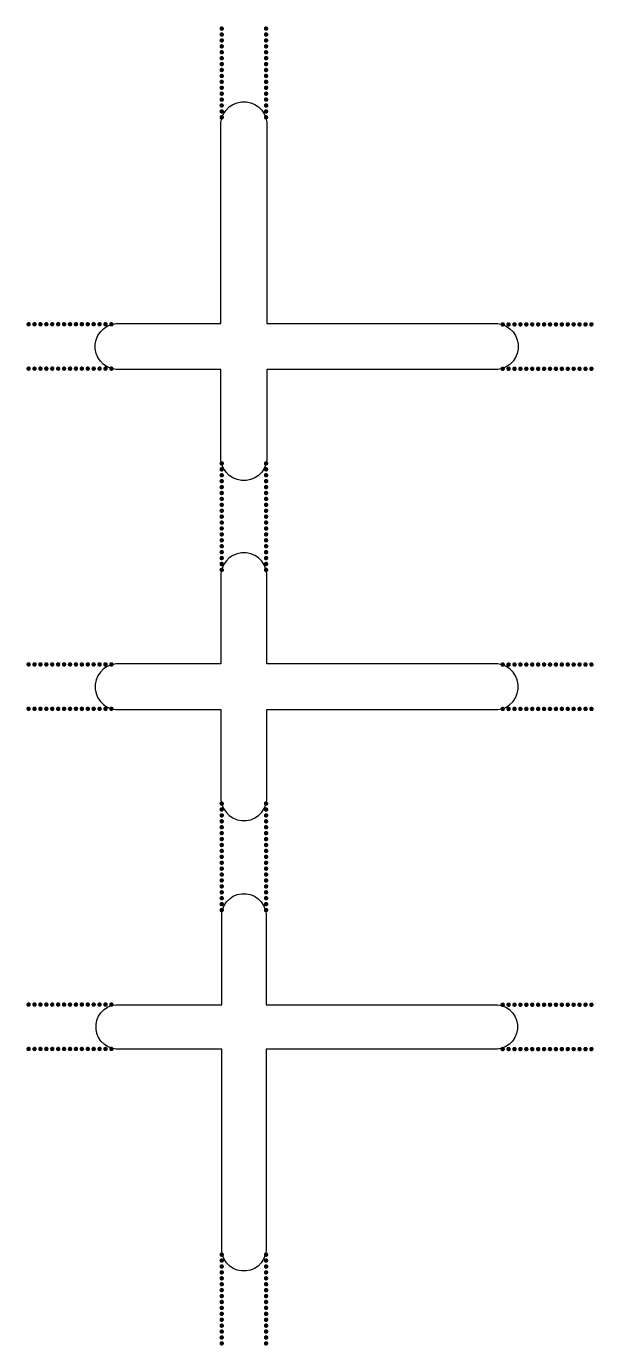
# Model space of a CAD drawing. Header units: millimetres. Extents: x 25.3 to 122.5, y 25.3 to 114.5.
# Drawn here: x 84.2 to 122.5, y 25.4 to 114.5 of the extents above; entities that cross this region are included whole.
import ezdxf

# ---------------------------------------------------------------- set-up
doc = ezdxf.new("R2010")
doc.units = ezdxf.units.MM
doc.layers.add('MultiLayer', color=9, linetype='Continuous')
doc.layers.add('PadHoleLayer', color=156, linetype='Continuous')

msp = doc.modelspace()

# ---------------------------------------------------------------- linework, layer by layer
at = {"layer": 'MultiLayer'}
for p, q in [((97.525, 108.64), (97.694, 108.892)), ((97.694, 108.892), (97.908, 109.106)), ((97.908, 109.106), (98.16, 109.275)), ((98.16, 109.275), (98.441, 109.391)), ((98.441, 109.391), (98.738, 109.45)), ((98.738, 109.45), (98.89, 109.45)), ((98.89, 109.45), (98.89, 109.45)), ((98.89, 109.45), (98.91, 109.45)), ((98.91, 109.45), (99.062, 109.45)), ((99.062, 109.45), (99.359, 109.391)), ((99.359, 109.391), (99.64, 109.275)), ((99.64, 109.275), (99.892, 109.106)), ((99.892, 109.106), (100.106, 108.892)), ((100.106, 108.892), (100.275, 108.64)), ((97.35, 108.062), (97.409, 108.359)), ((97.35, 107.91), (97.35, 108.062)), ((97.409, 108.359), (97.525, 108.64)), ((100.275, 108.64), (100.391, 108.359)), ((100.391, 108.359), (100.45, 108.062)), ((100.45, 108.062), (100.45, 107.91)), ((97.35, 94.45), (97.35, 107.91)), ((100.45, 107.91), (100.45, 107.91)), ((100.45, 107.91), (100.45, 94.45)), ((89.025, 93.64), (89.194, 93.892)), ((89.194, 93.892), (89.408, 94.106)), ((89.408, 94.106), (89.66, 94.275)), ((89.66, 94.275), (89.941, 94.391)), ((89.941, 94.391), (90.238, 94.45)), ((90.238, 94.45), (90.39, 94.45)), ((90.39, 94.45), (90.39, 94.45)), ((90.39, 94.45), (97.35, 94.45)), ((100.45, 94.45), (115.91, 94.45)), ((115.91, 94.45), (116.062, 94.45)), ((116.062, 94.45), (116.359, 94.391)), ((116.359, 94.391), (116.64, 94.275)), ((116.64, 94.275), (116.892, 94.106)), ((116.892, 94.106), (117.106, 93.892)), ((117.106, 93.892), (117.275, 93.64)), ((88.85, 93.062), (88.909, 93.359)), ((88.85, 92.91), (88.85, 93.062)), ((88.85, 92.89), (88.85, 92.91)), ((88.85, 92.738), (88.85, 92.89)), ((88.85, 92.89), (88.85, 92.89)), ((88.909, 93.359), (89.025, 93.64)), ((117.275, 93.64), (117.391, 93.359)), ((117.391, 93.359), (117.45, 93.062)), ((117.45, 93.062), (117.45, 92.91)), ((117.45, 92.91), (117.45, 92.91)), ((117.45, 92.91), (117.45, 92.89)), ((117.45, 92.89), (117.45, 92.738)), ((88.909, 92.441), (88.85, 92.738)), ((89.025, 92.16), (88.909, 92.441)), ((89.194, 91.908), (89.025, 92.16)), ((89.408, 91.694), (89.194, 91.908)), ((117.106, 91.908), (116.892, 91.694)), ((117.275, 92.16), (117.106, 91.908)), ((117.391, 92.441), (117.275, 92.16)), ((117.45, 92.738), (117.391, 92.441)), ((89.66, 91.525), (89.408, 91.694)), ((89.941, 91.409), (89.66, 91.525)), ((90.238, 91.35), (89.941, 91.409)), ((90.39, 91.35), (90.238, 91.35)), ((97.35, 91.35), (90.39, 91.35)), ((97.35, 85.39), (97.35, 91.35)), ((115.91, 91.35), (100.45, 91.35)), ((100.45, 91.35), (100.45, 85.39)), ((116.062, 91.35), (115.91, 91.35)), ((115.91, 91.35), (115.91, 91.35)), ((116.359, 91.409), (116.062, 91.35)), ((116.64, 91.525), (116.359, 91.409)), ((116.892, 91.694), (116.64, 91.525)), ((97.35, 85.39), (97.35, 85.39)), ((97.35, 85.238), (97.35, 85.39)), ((97.409, 84.941), (97.35, 85.238)), ((97.525, 84.66), (97.409, 84.941)), ((100.391, 84.941), (100.275, 84.66)), ((100.45, 85.238), (100.391, 84.941)), ((100.45, 85.39), (100.45, 85.238)), ((97.694, 84.408), (97.525, 84.66)), ((97.908, 84.194), (97.694, 84.408)), ((98.16, 84.025), (97.908, 84.194)), ((98.441, 83.909), (98.16, 84.025)), ((98.738, 83.85), (98.441, 83.909)), ((98.89, 83.85), (98.738, 83.85)), ((98.91, 83.85), (98.89, 83.85)), ((99.062, 83.85), (98.91, 83.85)), ((98.91, 83.85), (98.91, 83.85)), ((99.359, 83.909), (99.062, 83.85)), ((99.64, 84.025), (99.359, 83.909)), ((99.892, 84.194), (99.64, 84.025)), ((100.106, 84.408), (99.892, 84.194)), ((100.275, 84.66), (100.106, 84.408)), ((97.908, 78.606), (97.694, 78.392)), ((98.16, 78.775), (97.908, 78.606)), ((98.441, 78.891), (98.16, 78.775)), ((98.738, 78.95), (98.441, 78.891)), ((98.89, 78.95), (98.738, 78.95)), ((98.91, 78.95), (98.89, 78.95)), ((99.062, 78.95), (98.91, 78.95)), ((98.91, 78.95), (98.91, 78.95)), ((99.359, 78.891), (99.062, 78.95)), ((99.64, 78.775), (99.359, 78.891)), ((99.892, 78.606), (99.64, 78.775)), ((100.106, 78.392), (99.892, 78.606)), ((97.409, 77.859), (97.35, 77.562)), ((97.525, 78.14), (97.409, 77.859)), ((97.694, 78.392), (97.525, 78.14)), ((100.275, 78.14), (100.106, 78.392)), ((100.391, 77.859), (100.275, 78.14)), ((100.45, 77.562), (100.391, 77.859)), ((97.35, 77.562), (97.35, 77.41)), ((97.35, 77.41), (97.35, 77.41)), ((97.35, 77.41), (97.35, 71.45)), ((100.45, 77.41), (100.45, 77.562)), ((100.45, 71.45), (100.45, 77.41)), ((89.941, 71.391), (89.66, 71.275)), ((90.238, 71.45), (89.941, 71.391)), ((90.39, 71.45), (90.238, 71.45)), ((97.35, 71.45), (90.39, 71.45)), ((115.91, 71.45), (100.45, 71.45)), ((116.062, 71.45), (115.91, 71.45)), ((115.91, 71.45), (115.91, 71.45)), ((116.359, 71.391), (116.062, 71.45)), ((116.64, 71.275), (116.359, 71.391)), ((89.025, 70.64), (88.909, 70.359)), ((89.194, 70.892), (89.025, 70.64)), ((89.408, 71.106), (89.194, 70.892)), ((89.66, 71.275), (89.408, 71.106)), ((116.892, 71.106), (116.64, 71.275)), ((117.106, 70.892), (116.892, 71.106)), ((117.275, 70.64), (117.106, 70.892)), ((117.391, 70.359), (117.275, 70.64)), ((88.909, 70.359), (88.85, 70.062)), ((88.85, 70.062), (88.85, 69.91)), ((88.85, 69.91), (88.85, 69.89)), ((88.85, 69.91), (88.85, 69.91)), ((88.85, 69.89), (88.85, 69.738)), ((88.85, 69.738), (88.909, 69.441)), ((117.45, 70.062), (117.391, 70.359)), ((117.391, 69.441), (117.45, 69.738)), ((117.45, 69.91), (117.45, 70.062)), ((117.45, 69.89), (117.45, 69.91)), ((117.45, 69.738), (117.45, 69.89)), ((117.45, 69.89), (117.45, 69.89)), ((88.909, 69.441), (89.025, 69.16)), ((89.025, 69.16), (89.194, 68.908)), ((89.194, 68.908), (89.408, 68.694)), ((89.408, 68.694), (89.66, 68.525)), ((116.64, 68.525), (116.892, 68.694)), ((116.892, 68.694), (117.106, 68.908)), ((117.106, 68.908), (117.275, 69.16)), ((117.275, 69.16), (117.391, 69.441)), ((89.66, 68.525), (89.941, 68.409)), ((89.941, 68.409), (90.238, 68.35)), ((90.238, 68.35), (90.39, 68.35)), ((90.39, 68.35), (90.39, 68.35)), ((90.39, 68.35), (97.35, 68.35)), ((97.35, 68.35), (97.35, 62.39)), ((100.45, 62.39), (100.45, 68.35)), ((100.45, 68.35), (115.91, 68.35)), ((115.91, 68.35), (116.062, 68.35)), ((116.062, 68.35), (116.359, 68.409)), ((116.359, 68.409), (116.64, 68.525)), ((97.35, 62.39), (97.35, 62.238)), ((97.35, 62.238), (97.409, 61.941)), ((97.409, 61.941), (97.525, 61.66)), ((97.525, 61.66), (97.694, 61.408)), ((100.106, 61.408), (100.275, 61.66)), ((100.275, 61.66), (100.391, 61.941)), ((100.391, 61.941), (100.45, 62.238)), ((100.45, 62.238), (100.45, 62.39)), ((100.45, 62.39), (100.45, 62.39)), ((97.694, 61.408), (97.908, 61.194)), ((97.908, 61.194), (98.16, 61.025)), ((98.16, 61.025), (98.441, 60.909)), ((98.441, 60.909), (98.738, 60.85)), ((98.738, 60.85), (98.89, 60.85)), ((98.89, 60.85), (98.89, 60.85)), ((98.89, 60.85), (98.91, 60.85)), ((98.91, 60.85), (99.062, 60.85)), ((99.062, 60.85), (99.359, 60.909)), ((99.359, 60.909), (99.64, 61.025)), ((99.64, 61.025), (99.892, 61.194)), ((99.892, 61.194), (100.106, 61.408)), ((97.57, 55.116), (97.733, 55.36)), ((97.733, 55.36), (97.94, 55.567)), ((97.94, 55.567), (98.184, 55.73)), ((98.184, 55.73), (98.455, 55.843)), ((98.455, 55.843), (98.743, 55.9)), ((98.743, 55.9), (98.89, 55.9)), ((98.89, 55.9), (98.89, 55.9)), ((98.89, 55.9), (98.91, 55.9)), ((98.91, 55.9), (99.057, 55.9)), ((99.057, 55.9), (99.345, 55.843)), ((99.345, 55.843), (99.616, 55.73)), ((99.616, 55.73), (99.86, 55.567)), ((99.86, 55.567), (100.067, 55.36)), ((100.067, 55.36), (100.23, 55.116)), ((97.4, 54.557), (97.457, 54.845)), ((97.4, 54.41), (97.4, 54.557)), ((97.457, 54.845), (97.57, 55.116)), ((100.23, 55.116), (100.343, 54.845)), ((100.343, 54.845), (100.4, 54.557)), ((100.4, 54.557), (100.4, 54.41)), ((97.4, 48.4), (97.4, 54.41)), ((100.4, 54.41), (100.4, 54.41)), ((100.4, 54.41), (100.4, 48.4)), ((89.44, 48.067), (89.684, 48.23)), ((89.684, 48.23), (89.955, 48.343)), ((89.955, 48.343), (90.243, 48.4)), ((90.243, 48.4), (90.39, 48.4)), ((90.39, 48.4), (90.39, 48.4)), ((90.39, 48.4), (97.4, 48.4)), ((100.4, 48.4), (115.91, 48.4)), ((115.91, 48.4), (116.057, 48.4)), ((116.057, 48.4), (116.345, 48.343)), ((116.345, 48.343), (116.616, 48.23)), ((116.616, 48.23), (116.86, 48.067)), ((88.9, 47.057), (88.957, 47.345)), ((88.957, 47.345), (89.07, 47.616)), ((89.07, 47.616), (89.233, 47.86)), ((89.233, 47.86), (89.44, 48.067)), ((116.86, 48.067), (117.067, 47.86)), ((117.067, 47.86), (117.23, 47.616)), ((117.23, 47.616), (117.343, 47.345)), ((117.343, 47.345), (117.4, 47.057)), ((88.9, 46.91), (88.9, 47.057)), ((88.9, 46.89), (88.9, 46.91)), ((88.9, 46.743), (88.9, 46.89)), ((88.9, 46.89), (88.9, 46.89)), ((88.957, 46.455), (88.9, 46.743)), ((89.07, 46.184), (88.957, 46.455)), ((117.343, 46.455), (117.23, 46.184)), ((117.4, 46.743), (117.343, 46.455)), ((117.4, 47.057), (117.4, 46.91)), ((117.4, 46.91), (117.4, 46.91)), ((117.4, 46.91), (117.4, 46.89)), ((117.4, 46.89), (117.4, 46.743)), ((89.233, 45.94), (89.07, 46.184)), ((89.44, 45.733), (89.233, 45.94)), ((89.684, 45.57), (89.44, 45.733)), ((89.955, 45.457), (89.684, 45.57)), ((116.616, 45.57), (116.345, 45.457)), ((116.86, 45.733), (116.616, 45.57)), ((117.067, 45.94), (116.86, 45.733)), ((117.23, 46.184), (117.067, 45.94)), ((90.243, 45.4), (89.955, 45.457)), ((90.39, 45.4), (90.243, 45.4)), ((97.4, 45.4), (90.39, 45.4)), ((97.4, 31.89), (97.4, 45.4)), ((115.91, 45.4), (100.4, 45.4)), ((100.4, 45.4), (100.4, 31.89)), ((116.057, 45.4), (115.91, 45.4)), ((115.91, 45.4), (115.91, 45.4)), ((116.345, 45.457), (116.057, 45.4)), ((97.4, 31.89), (97.4, 31.89)), ((97.4, 31.743), (97.4, 31.89)), ((97.457, 31.455), (97.4, 31.743)), ((97.57, 31.184), (97.457, 31.455)), ((100.343, 31.455), (100.23, 31.184)), ((100.4, 31.743), (100.343, 31.455)), ((100.4, 31.89), (100.4, 31.743)), ((97.733, 30.94), (97.57, 31.184)), ((97.94, 30.733), (97.733, 30.94)), ((98.184, 30.57), (97.94, 30.733)), ((98.455, 30.457), (98.184, 30.57)), ((98.743, 30.4), (98.455, 30.457)), ((98.89, 30.4), (98.743, 30.4)), ((98.91, 30.4), (98.89, 30.4)), ((99.057, 30.4), (98.91, 30.4)), ((98.91, 30.4), (98.91, 30.4)), ((99.345, 30.457), (99.057, 30.4)), ((99.616, 30.57), (99.345, 30.457)), ((99.86, 30.733), (99.616, 30.57)), ((100.067, 30.94), (99.86, 30.733)), ((100.23, 31.184), (100.067, 30.94))]:
    msp.add_line(p, q, dxfattribs=at)
at = {"layer": 'PadHoleLayer', "const_width": 0.15}
for points in [[(97.325, 114.4, 1), (97.475, 114.4, 1)], [(100.325, 114.4, 1), (100.475, 114.4, 1)], [(97.325, 114, 1), (97.475, 114, 1)], [(97.325, 113.6, 1), (97.475, 113.6, 1)], [(97.325, 113.2, 1), (97.475, 113.2, 1)], [(100.325, 114, 1), (100.475, 114, 1)], [(100.325, 113.6, 1), (100.475, 113.6, 1)], [(100.325, 113.2, 1), (100.475, 113.2, 1)], [(97.325, 112.8, 1), (97.475, 112.8, 1)], [(97.325, 112.4, 1), (97.475, 112.4, 1)], [(100.325, 112.8, 1), (100.475, 112.8, 1)], [(100.325, 112.4, 1), (100.475, 112.4, 1)], [(97.325, 112, 1), (97.475, 112, 1)], [(97.325, 111.6, 1), (97.475, 111.6, 1)], [(100.325, 112, 1), (100.475, 112, 1)], [(100.325, 111.6, 1), (100.475, 111.6, 1)], [(97.325, 111.2, 1), (97.475, 111.2, 1)], [(97.325, 110.8, 1), (97.475, 110.8, 1)], [(100.325, 111.2, 1), (100.475, 111.2, 1)], [(100.325, 110.8, 1), (100.475, 110.8, 1)], [(97.325, 110.4, 1), (97.475, 110.4, 1)], [(97.325, 110, 1), (97.475, 110, 1)], [(97.325, 109.6, 1), (97.475, 109.6, 1)], [(100.325, 110.4, 1), (100.475, 110.4, 1)], [(100.325, 110, 1), (100.475, 110, 1)], [(100.325, 109.6, 1), (100.475, 109.6, 1)], [(97.325, 109.2, 1), (97.475, 109.2, 1)], [(97.325, 108.8, 1), (97.475, 108.8, 1)], [(100.325, 109.2, 1), (100.475, 109.2, 1)], [(100.325, 108.8, 1), (100.475, 108.8, 1)], [(97.325, 108.4, 1), (97.475, 108.4, 1)], [(100.325, 108.4, 1), (100.475, 108.4, 1)], [(84.266, 94.409, 1), (84.416, 94.409, 1)], [(84.666, 94.409, 1), (84.816, 94.409, 1)], [(85.066, 94.409, 1), (85.216, 94.409, 1)], [(85.466, 94.409, 1), (85.616, 94.409, 1)], [(85.866, 94.409, 1), (86.016, 94.409, 1)], [(86.266, 94.409, 1), (86.416, 94.409, 1)], [(86.666, 94.409, 1), (86.816, 94.409, 1)], [(87.066, 94.409, 1), (87.216, 94.409, 1)], [(87.466, 94.409, 1), (87.616, 94.409, 1)], [(87.866, 94.409, 1), (88.016, 94.409, 1)], [(88.266, 94.409, 1), (88.416, 94.409, 1)], [(88.666, 94.409, 1), (88.816, 94.409, 1)], [(89.066, 94.409, 1), (89.216, 94.409, 1)], [(89.466, 94.409, 1), (89.616, 94.409, 1)], [(89.866, 94.409, 1), (90.016, 94.409, 1)], [(116.325, 94.4, 1), (116.475, 94.4, 1)], [(116.725, 94.4, 1), (116.875, 94.4, 1)], [(117.125, 94.4, 1), (117.275, 94.4, 1)], [(117.525, 94.4, 1), (117.675, 94.4, 1)], [(117.925, 94.4, 1), (118.075, 94.4, 1)], [(118.325, 94.4, 1), (118.475, 94.4, 1)], [(118.725, 94.4, 1), (118.875, 94.4, 1)], [(119.125, 94.4, 1), (119.275, 94.4, 1)], [(119.525, 94.4, 1), (119.675, 94.4, 1)], [(119.925, 94.4, 1), (120.075, 94.4, 1)], [(120.325, 94.4, 1), (120.475, 94.4, 1)], [(120.725, 94.4, 1), (120.875, 94.4, 1)], [(121.125, 94.4, 1), (121.275, 94.4, 1)], [(121.525, 94.4, 1), (121.675, 94.4, 1)], [(121.925, 94.4, 1), (122.075, 94.4, 1)], [(122.325, 94.4, 1), (122.475, 94.4, 1)], [(84.266, 91.409, 1), (84.416, 91.409, 1)], [(84.666, 91.409, 1), (84.816, 91.409, 1)], [(85.066, 91.409, 1), (85.216, 91.409, 1)], [(85.466, 91.409, 1), (85.616, 91.409, 1)], [(85.866, 91.409, 1), (86.016, 91.409, 1)], [(86.266, 91.409, 1), (86.416, 91.409, 1)], [(86.666, 91.409, 1), (86.816, 91.409, 1)], [(87.066, 91.409, 1), (87.216, 91.409, 1)], [(87.466, 91.409, 1), (87.616, 91.409, 1)], [(87.866, 91.409, 1), (88.016, 91.409, 1)], [(88.266, 91.409, 1), (88.416, 91.409, 1)], [(88.666, 91.409, 1), (88.816, 91.409, 1)], [(89.066, 91.409, 1), (89.216, 91.409, 1)], [(89.466, 91.409, 1), (89.616, 91.409, 1)], [(89.866, 91.409, 1), (90.016, 91.409, 1)], [(116.325, 91.4, 1), (116.475, 91.4, 1)], [(116.725, 91.4, 1), (116.875, 91.4, 1)], [(117.125, 91.4, 1), (117.275, 91.4, 1)], [(117.525, 91.4, 1), (117.675, 91.4, 1)], [(117.925, 91.4, 1), (118.075, 91.4, 1)], [(118.325, 91.4, 1), (118.475, 91.4, 1)], [(118.725, 91.4, 1), (118.875, 91.4, 1)], [(119.125, 91.4, 1), (119.275, 91.4, 1)], [(119.525, 91.4, 1), (119.675, 91.4, 1)], [(119.925, 91.4, 1), (120.075, 91.4, 1)], [(120.325, 91.4, 1), (120.475, 91.4, 1)], [(120.725, 91.4, 1), (120.875, 91.4, 1)], [(121.125, 91.4, 1), (121.275, 91.4, 1)], [(121.525, 91.4, 1), (121.675, 91.4, 1)], [(121.925, 91.4, 1), (122.075, 91.4, 1)], [(122.325, 91.4, 1), (122.475, 91.4, 1)], [(97.325, 85, 1), (97.475, 85, 1)], [(97.325, 84.6, 1), (97.475, 84.6, 1)], [(100.325, 85, 1), (100.475, 85, 1)], [(100.325, 84.6, 1), (100.475, 84.6, 1)], [(97.325, 84.2, 1), (97.475, 84.2, 1)], [(97.325, 83.8, 1), (97.475, 83.8, 1)], [(100.325, 84.2, 1), (100.475, 84.2, 1)], [(100.325, 83.8, 1), (100.475, 83.8, 1)], [(97.325, 83.4, 1), (97.475, 83.4, 1)], [(97.325, 83, 1), (97.475, 83, 1)], [(100.325, 83.4, 1), (100.475, 83.4, 1)], [(100.325, 83, 1), (100.475, 83, 1)], [(97.325, 82.6, 1), (97.475, 82.6, 1)], [(97.325, 82.2, 1), (97.475, 82.2, 1)], [(100.325, 82.6, 1), (100.475, 82.6, 1)], [(100.325, 82.2, 1), (100.475, 82.2, 1)], [(97.325, 81.8, 1), (97.475, 81.8, 1)], [(97.325, 81.4, 1), (97.475, 81.4, 1)], [(100.325, 81.8, 1), (100.475, 81.8, 1)], [(100.325, 81.4, 1), (100.475, 81.4, 1)], [(97.325, 81, 1), (97.475, 81, 1)], [(97.325, 80.6, 1), (97.475, 80.6, 1)], [(97.325, 80.2, 1), (97.475, 80.2, 1)], [(100.325, 81, 1), (100.475, 81, 1)], [(100.325, 80.6, 1), (100.475, 80.6, 1)], [(100.325, 80.2, 1), (100.475, 80.2, 1)], [(97.325, 79.8, 1), (97.475, 79.8, 1)], [(97.325, 79.4, 1), (97.475, 79.4, 1)], [(100.325, 79.8, 1), (100.475, 79.8, 1)], [(100.325, 79.4, 1), (100.475, 79.4, 1)], [(97.325, 79, 1), (97.475, 79, 1)], [(97.325, 78.6, 1), (97.475, 78.6, 1)], [(100.325, 79, 1), (100.475, 79, 1)], [(100.325, 78.6, 1), (100.475, 78.6, 1)], [(97.325, 78.2, 1), (97.475, 78.2, 1)], [(97.325, 77.8, 1), (97.475, 77.8, 1)], [(100.325, 78.2, 1), (100.475, 78.2, 1)], [(100.325, 77.8, 1), (100.475, 77.8, 1)], [(84.266, 71.409, 1), (84.416, 71.409, 1)], [(84.666, 71.409, 1), (84.816, 71.409, 1)], [(85.066, 71.409, 1), (85.216, 71.409, 1)], [(85.466, 71.409, 1), (85.616, 71.409, 1)], [(85.866, 71.409, 1), (86.016, 71.409, 1)], [(86.266, 71.409, 1), (86.416, 71.409, 1)], [(86.666, 71.409, 1), (86.816, 71.409, 1)], [(87.066, 71.409, 1), (87.216, 71.409, 1)], [(87.466, 71.409, 1), (87.616, 71.409, 1)], [(87.866, 71.409, 1), (88.016, 71.409, 1)], [(88.266, 71.409, 1), (88.416, 71.409, 1)], [(88.666, 71.409, 1), (88.816, 71.409, 1)], [(89.066, 71.409, 1), (89.216, 71.409, 1)], [(89.466, 71.409, 1), (89.616, 71.409, 1)], [(89.866, 71.409, 1), (90.016, 71.409, 1)], [(116.325, 71.4, 1), (116.475, 71.4, 1)], [(116.725, 71.4, 1), (116.875, 71.4, 1)], [(117.125, 71.4, 1), (117.275, 71.4, 1)], [(117.525, 71.4, 1), (117.675, 71.4, 1)], [(117.925, 71.4, 1), (118.075, 71.4, 1)], [(118.325, 71.4, 1), (118.475, 71.4, 1)], [(118.725, 71.4, 1), (118.875, 71.4, 1)], [(119.125, 71.4, 1), (119.275, 71.4, 1)], [(119.525, 71.4, 1), (119.675, 71.4, 1)], [(119.925, 71.4, 1), (120.075, 71.4, 1)], [(120.325, 71.4, 1), (120.475, 71.4, 1)], [(120.725, 71.4, 1), (120.875, 71.4, 1)], [(121.125, 71.4, 1), (121.275, 71.4, 1)], [(121.525, 71.4, 1), (121.675, 71.4, 1)], [(121.925, 71.4, 1), (122.075, 71.4, 1)], [(122.325, 71.4, 1), (122.475, 71.4, 1)], [(84.266, 68.409, 1), (84.416, 68.409, 1)], [(84.666, 68.409, 1), (84.816, 68.409, 1)], [(85.066, 68.409, 1), (85.216, 68.409, 1)], [(85.466, 68.409, 1), (85.616, 68.409, 1)], [(85.866, 68.409, 1), (86.016, 68.409, 1)], [(86.266, 68.409, 1), (86.416, 68.409, 1)], [(86.666, 68.409, 1), (86.816, 68.409, 1)], [(87.066, 68.409, 1), (87.216, 68.409, 1)], [(87.466, 68.409, 1), (87.616, 68.409, 1)], [(87.866, 68.409, 1), (88.016, 68.409, 1)], [(88.266, 68.409, 1), (88.416, 68.409, 1)], [(88.666, 68.409, 1), (88.816, 68.409, 1)], [(89.066, 68.409, 1), (89.216, 68.409, 1)], [(89.466, 68.409, 1), (89.616, 68.409, 1)], [(89.866, 68.409, 1), (90.016, 68.409, 1)], [(116.325, 68.4, 1), (116.475, 68.4, 1)], [(116.725, 68.4, 1), (116.875, 68.4, 1)], [(117.125, 68.4, 1), (117.275, 68.4, 1)], [(117.525, 68.4, 1), (117.675, 68.4, 1)], [(117.925, 68.4, 1), (118.075, 68.4, 1)], [(118.325, 68.4, 1), (118.475, 68.4, 1)], [(118.725, 68.4, 1), (118.875, 68.4, 1)], [(119.125, 68.4, 1), (119.275, 68.4, 1)], [(119.525, 68.4, 1), (119.675, 68.4, 1)], [(119.925, 68.4, 1), (120.075, 68.4, 1)], [(120.325, 68.4, 1), (120.475, 68.4, 1)], [(120.725, 68.4, 1), (120.875, 68.4, 1)], [(121.125, 68.4, 1), (121.275, 68.4, 1)], [(121.525, 68.4, 1), (121.675, 68.4, 1)], [(121.925, 68.4, 1), (122.075, 68.4, 1)], [(122.325, 68.4, 1), (122.475, 68.4, 1)], [(97.325, 62, 1), (97.475, 62, 1)], [(97.325, 61.6, 1), (97.475, 61.6, 1)], [(100.325, 62, 1), (100.475, 62, 1)], [(100.325, 61.6, 1), (100.475, 61.6, 1)], [(97.325, 61.2, 1), (97.475, 61.2, 1)], [(97.325, 60.8, 1), (97.475, 60.8, 1)], [(100.325, 61.2, 1), (100.475, 61.2, 1)], [(100.325, 60.8, 1), (100.475, 60.8, 1)], [(97.325, 60.4, 1), (97.475, 60.4, 1)], [(97.325, 60, 1), (97.475, 60, 1)], [(100.325, 60.4, 1), (100.475, 60.4, 1)], [(100.325, 60, 1), (100.475, 60, 1)], [(97.325, 59.6, 1), (97.475, 59.6, 1)], [(97.325, 59.2, 1), (97.475, 59.2, 1)], [(97.325, 58.8, 1), (97.475, 58.8, 1)], [(100.325, 59.6, 1), (100.475, 59.6, 1)], [(100.325, 59.2, 1), (100.475, 59.2, 1)], [(100.325, 58.8, 1), (100.475, 58.8, 1)], [(97.325, 58.4, 1), (97.475, 58.4, 1)], [(97.325, 58, 1), (97.475, 58, 1)], [(100.325, 58.4, 1), (100.475, 58.4, 1)], [(100.325, 58, 1), (100.475, 58, 1)], [(97.325, 57.6, 1), (97.475, 57.6, 1)], [(97.325, 57.2, 1), (97.475, 57.2, 1)], [(100.325, 57.6, 1), (100.475, 57.6, 1)], [(100.325, 57.2, 1), (100.475, 57.2, 1)], [(97.325, 56.8, 1), (97.475, 56.8, 1)], [(97.325, 56.4, 1), (97.475, 56.4, 1)], [(100.325, 56.8, 1), (100.475, 56.8, 1)], [(100.325, 56.4, 1), (100.475, 56.4, 1)], [(97.325, 56, 1), (97.475, 56, 1)], [(97.325, 55.6, 1), (97.475, 55.6, 1)], [(97.325, 55.2, 1), (97.475, 55.2, 1)], [(100.325, 56, 1), (100.475, 56, 1)], [(100.325, 55.6, 1), (100.475, 55.6, 1)], [(100.325, 55.2, 1), (100.475, 55.2, 1)], [(97.325, 54.8, 1), (97.475, 54.8, 1)], [(100.325, 54.8, 1), (100.475, 54.8, 1)], [(84.266, 48.409, 1), (84.416, 48.409, 1)], [(84.666, 48.409, 1), (84.816, 48.409, 1)], [(85.066, 48.409, 1), (85.216, 48.409, 1)], [(85.466, 48.409, 1), (85.616, 48.409, 1)], [(85.866, 48.409, 1), (86.016, 48.409, 1)], [(86.266, 48.409, 1), (86.416, 48.409, 1)], [(86.666, 48.409, 1), (86.816, 48.409, 1)], [(87.066, 48.409, 1), (87.216, 48.409, 1)], [(87.466, 48.409, 1), (87.616, 48.409, 1)], [(87.866, 48.409, 1), (88.016, 48.409, 1)], [(88.266, 48.409, 1), (88.416, 48.409, 1)], [(88.666, 48.409, 1), (88.816, 48.409, 1)], [(89.066, 48.409, 1), (89.216, 48.409, 1)], [(89.466, 48.409, 1), (89.616, 48.409, 1)], [(89.866, 48.409, 1), (90.016, 48.409, 1)], [(116.325, 48.4, 1), (116.475, 48.4, 1)], [(116.725, 48.4, 1), (116.875, 48.4, 1)], [(117.125, 48.4, 1), (117.275, 48.4, 1)], [(117.525, 48.4, 1), (117.675, 48.4, 1)], [(117.925, 48.4, 1), (118.075, 48.4, 1)], [(118.325, 48.4, 1), (118.475, 48.4, 1)], [(118.725, 48.4, 1), (118.875, 48.4, 1)], [(119.125, 48.4, 1), (119.275, 48.4, 1)], [(119.525, 48.4, 1), (119.675, 48.4, 1)], [(119.925, 48.4, 1), (120.075, 48.4, 1)], [(120.325, 48.4, 1), (120.475, 48.4, 1)], [(120.725, 48.4, 1), (120.875, 48.4, 1)], [(121.125, 48.4, 1), (121.275, 48.4, 1)], [(121.525, 48.4, 1), (121.675, 48.4, 1)], [(121.925, 48.4, 1), (122.075, 48.4, 1)], [(122.325, 48.4, 1), (122.475, 48.4, 1)], [(84.266, 45.409, 1), (84.416, 45.409, 1)], [(84.666, 45.409, 1), (84.816, 45.409, 1)], [(85.066, 45.409, 1), (85.216, 45.409, 1)], [(85.466, 45.409, 1), (85.616, 45.409, 1)], [(85.866, 45.409, 1), (86.016, 45.409, 1)], [(86.266, 45.409, 1), (86.416, 45.409, 1)], [(86.666, 45.409, 1), (86.816, 45.409, 1)], [(87.066, 45.409, 1), (87.216, 45.409, 1)], [(87.466, 45.409, 1), (87.616, 45.409, 1)], [(87.866, 45.409, 1), (88.016, 45.409, 1)], [(88.266, 45.409, 1), (88.416, 45.409, 1)], [(88.666, 45.409, 1), (88.816, 45.409, 1)], [(89.066, 45.409, 1), (89.216, 45.409, 1)], [(89.466, 45.409, 1), (89.616, 45.409, 1)], [(89.866, 45.409, 1), (90.016, 45.409, 1)], [(116.325, 45.4, 1), (116.475, 45.4, 1)], [(116.725, 45.4, 1), (116.875, 45.4, 1)], [(117.125, 45.4, 1), (117.275, 45.4, 1)], [(117.525, 45.4, 1), (117.675, 45.4, 1)], [(117.925, 45.4, 1), (118.075, 45.4, 1)], [(118.325, 45.4, 1), (118.475, 45.4, 1)], [(118.725, 45.4, 1), (118.875, 45.4, 1)], [(119.125, 45.4, 1), (119.275, 45.4, 1)], [(119.525, 45.4, 1), (119.675, 45.4, 1)], [(119.925, 45.4, 1), (120.075, 45.4, 1)], [(120.325, 45.4, 1), (120.475, 45.4, 1)], [(120.725, 45.4, 1), (120.875, 45.4, 1)], [(121.125, 45.4, 1), (121.275, 45.4, 1)], [(121.525, 45.4, 1), (121.675, 45.4, 1)], [(121.925, 45.4, 1), (122.075, 45.4, 1)], [(122.325, 45.4, 1), (122.475, 45.4, 1)], [(97.325, 31.5, 1), (97.475, 31.5, 1)], [(97.325, 31.1, 1), (97.475, 31.1, 1)], [(100.325, 31.5, 1), (100.475, 31.5, 1)], [(100.325, 31.1, 1), (100.475, 31.1, 1)], [(97.325, 30.7, 1), (97.475, 30.7, 1)], [(97.325, 30.3, 1), (97.475, 30.3, 1)], [(100.325, 30.7, 1), (100.475, 30.7, 1)], [(100.325, 30.3, 1), (100.475, 30.3, 1)], [(97.325, 29.9, 1), (97.475, 29.9, 1)], [(97.325, 29.5, 1), (97.475, 29.5, 1)], [(100.325, 29.9, 1), (100.475, 29.9, 1)], [(100.325, 29.5, 1), (100.475, 29.5, 1)], [(97.325, 29.1, 1), (97.475, 29.1, 1)], [(97.325, 28.7, 1), (97.475, 28.7, 1)], [(100.325, 29.1, 1), (100.475, 29.1, 1)], [(100.325, 28.7, 1), (100.475, 28.7, 1)], [(97.325, 28.3, 1), (97.475, 28.3, 1)], [(97.325, 27.9, 1), (97.475, 27.9, 1)], [(100.325, 28.3, 1), (100.475, 28.3, 1)], [(100.325, 27.9, 1), (100.475, 27.9, 1)], [(97.325, 27.5, 1), (97.475, 27.5, 1)], [(97.325, 27.1, 1), (97.475, 27.1, 1)], [(97.325, 26.7, 1), (97.475, 26.7, 1)], [(100.325, 27.5, 1), (100.475, 27.5, 1)], [(100.325, 27.1, 1), (100.475, 27.1, 1)], [(100.325, 26.7, 1), (100.475, 26.7, 1)], [(97.325, 26.3, 1), (97.475, 26.3, 1)], [(97.325, 25.9, 1), (97.475, 25.9, 1)], [(100.325, 26.3, 1), (100.475, 26.3, 1)], [(100.325, 25.9, 1), (100.475, 25.9, 1)], [(97.325, 25.5, 1), (97.475, 25.5, 1)], [(100.325, 25.5, 1), (100.475, 25.5, 1)]]:
    msp.add_lwpolyline(points, format="xyb", close=True, dxfattribs=at)

doc.saveas('drawing.dxf')
